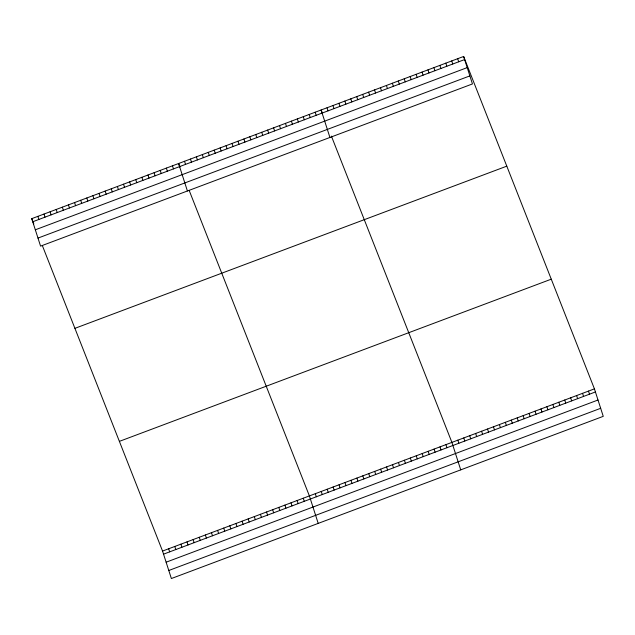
<?xml version="1.0" encoding="UTF-8"?>
<svg xmlns="http://www.w3.org/2000/svg" width="635" height="635" viewBox="0 0 635 635"><rect width="100%" height="100%" fill="white"/><g stroke="black" fill="none" stroke-linecap="round" stroke-linejoin="round"><path stroke-width="0.95" d="M463.629 56.467L472.456 83.939L40.569 246.134L31.75 218.654L463.629 56.467L594.431 388.866L603.25 416.346L171.371 578.533L162.544 551.061L42.37 245.642M32.742 221.758L464.63 59.563M35.33 229.799L467.209 67.612M37.989 238.085L469.868 75.898M74.914 328.343L506.793 166.156M119.388 441.365L551.267 279.178M162.544 551.061L594.431 388.866M163.544 554.157L595.424 391.97M166.124 562.205L598.003 400.018M168.783 570.492L600.67 408.305M322.477 113.467L321.112 109.99L329.93 137.462M331.391 136.104L451.906 442.389L460.732 469.868M179.959 166.989L178.586 163.512L187.412 190.984M189.206 190.5L309.388 495.911L318.206 523.391M31.75 218.654L33.806 223.877M588.486 391.096L589.486 394.2M582.549 393.327L583.549 396.43M576.612 395.557L577.612 398.661M570.674 397.788L571.667 400.891M457.692 58.698L458.684 61.793M564.737 400.018L565.729 403.122M451.755 60.928L452.747 64.024M558.8 402.249L559.792 405.352M445.818 63.159L446.81 66.254M552.863 404.479L553.855 407.583M439.88 65.389L440.873 68.485M546.918 406.71L547.918 409.813M433.935 67.612L434.935 70.715M540.98 408.94L541.98 412.044M427.998 69.842L428.998 72.946M535.043 411.17L536.043 414.274M422.061 72.072L423.061 75.176M529.106 413.401L530.098 416.504M416.123 74.303L417.116 77.406M523.169 415.631L524.161 418.735M410.186 76.533L411.178 79.637M517.231 417.862L518.223 420.965M404.249 78.764L405.241 81.867M511.294 420.092L512.286 423.196M398.312 80.994L399.304 84.098M505.349 422.323L506.349 425.426M392.366 83.225L393.367 86.328M499.412 424.553L500.412 427.649M386.429 85.455L387.429 88.559M493.474 426.783L494.474 429.879M380.492 87.686L381.492 90.789M487.537 429.014L488.529 432.11M374.555 89.916L375.555 93.02M481.6 431.244L482.592 434.34M368.617 92.146L369.61 95.25M475.663 433.475L476.655 436.57M362.68 94.377L363.672 97.48M469.725 435.697L470.718 438.801M356.743 96.607L357.735 99.711M463.78 437.928L464.78 441.031M350.798 98.838L351.798 101.941M457.843 440.158L458.843 443.262M344.861 101.068L345.861 104.172M338.923 103.299L339.923 106.402M445.968 444.619L446.969 447.723M332.986 105.529L333.986 108.625M440.031 446.849L441.023 449.953M327.049 107.759L328.041 110.855M434.094 449.08L435.086 452.183M428.157 451.31L429.149 454.414M315.174 112.22L316.166 115.316M422.211 453.541L423.212 456.644M309.237 114.451L310.229 117.546M416.274 455.771L417.274 458.875M303.292 116.673L304.292 119.777M410.337 458.002L411.337 461.105M297.355 118.904L298.355 122.007M404.4 460.232L405.4 463.336M291.417 121.134L292.417 124.238M398.462 462.463L399.455 465.566M285.48 123.365L286.472 126.468M392.525 464.693L393.517 467.797M279.543 125.595L280.535 128.699M386.588 466.923L387.58 470.027M273.606 127.825L274.598 130.929M380.651 469.154L381.643 472.257M267.668 130.056L268.661 133.159M374.706 471.384L375.706 474.488M261.723 132.286L262.723 135.39M368.768 473.615L369.768 476.71M255.786 134.517L256.786 137.62M362.831 475.845L363.831 478.941M249.849 136.747L250.849 139.851M356.894 478.076L357.886 481.171M243.911 138.978L244.904 142.081M350.957 480.306L351.949 483.402M237.974 141.208L238.966 144.312M345.019 482.536L346.012 485.632M232.037 143.439L233.029 146.542M339.082 484.759L340.074 487.863M226.1 145.669L227.092 148.773M333.137 486.989L334.137 490.093M220.154 147.899L221.155 151.003M327.2 489.22L328.2 492.323M214.217 150.13L215.217 153.233M321.262 491.45L322.262 494.554M208.28 152.36L209.28 155.464M315.325 493.681L316.317 496.784M202.343 154.591L203.335 157.694M196.405 156.821L197.398 159.917M303.268 498.213L304.26 501.317M190.468 159.052L191.46 162.147M297.148 500.507L298.148 503.611M184.531 161.282L185.523 164.378M291.028 502.809L292.029 505.904M284.917 505.103L285.909 508.206M172.474 165.806L173.466 168.91M278.797 507.405L279.789 510.5M166.354 168.1L167.346 171.204M272.677 509.699L273.669 512.802M160.234 170.402L161.226 173.506M266.557 512L267.557 515.096M154.114 172.696L155.115 175.8M260.437 514.294L261.437 517.398M147.995 174.998L148.995 178.102M254.325 516.588L255.318 519.692M141.883 177.292L142.875 180.396M248.206 518.89L249.198 521.994M135.763 179.594L136.755 182.697M242.086 521.184L243.078 524.288M129.643 181.888L130.635 184.991M235.966 523.486L236.966 526.59M123.523 184.19L124.523 187.293M229.846 525.78L230.846 528.884M117.404 186.484L118.404 189.587M223.726 528.082L224.726 531.185M111.292 188.785L112.284 191.881M217.615 530.376L218.607 533.479M105.172 191.079L106.164 194.183M211.495 532.678L212.487 535.781M99.052 193.381L100.044 196.477M205.375 534.972L206.375 538.075M92.932 195.675L93.932 198.779M199.255 537.274L200.255 540.369M86.812 197.977L87.813 201.073M193.135 539.567L194.135 542.671M80.693 200.271L81.693 203.375M187.023 541.869L188.016 544.965M74.581 202.573L75.573 205.669M180.904 544.163L181.896 547.267M68.461 204.867L69.453 207.97M174.784 546.465L175.776 549.561M62.341 207.161L63.341 210.264M168.664 548.759L169.664 551.863M56.221 209.463L57.221 212.566M50.101 211.757L51.102 214.86M43.99 214.058L44.982 217.162M37.87 216.352L38.862 219.456"/></g></svg>
